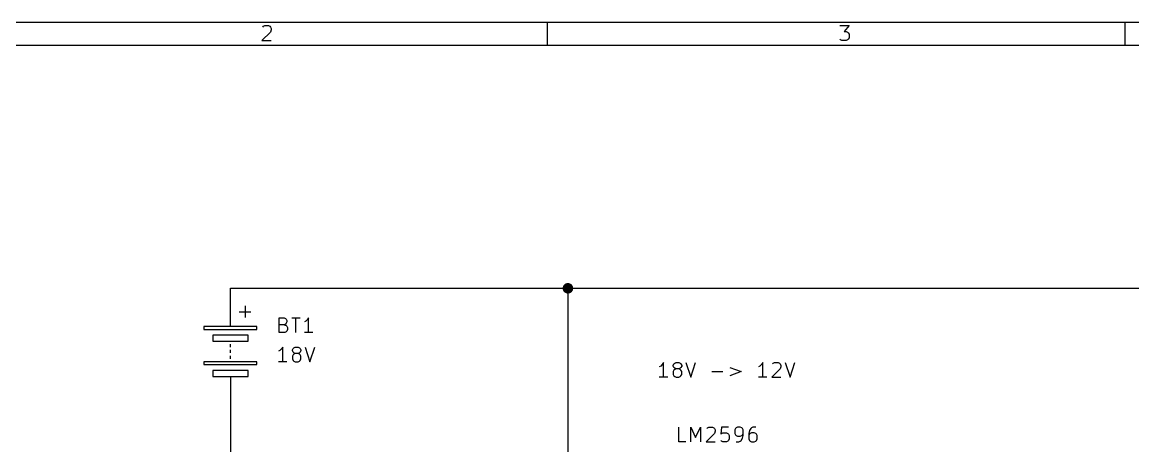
# Model space of a CAD drawing. Extents: x 0.4 to 16.1, y -11.3 to -0.4.
# Drawn here: x 2.541 to 6.325, y -1.836 to -0.394 of the extents above; entities that cross this region are included whole.
import ezdxf

# ---------------------------------------------------------------- set-up
doc = ezdxf.new("R2010")
doc.units = 0
doc.header["$MEASUREMENT"] = 0
for name, color, linetype in [('BLACK', 7, 'CONTINUOUS'), ('BLUE3', 171, 'CONTINUOUS'), ('CYAN2', 4, 'CONTINUOUS'), ('GREEN3', 91, 'CONTINUOUS'), ('ORANGE3', 32, 'CONTINUOUS'), ('ORANGE4', 40, 'CONTINUOUS'), ('RED2', 1, 'CONTINUOUS')]:
    doc.layers.add(name, color=color, linetype=linetype)

msp = doc.modelspace()

# ---------------------------------------------------------------- linework, layer by layer
at = {"layer": 'BLACK', "linetype": 'CONTINUOUS'}
msp.add_line((3.25, -1.7), (3.25, -2.8), dxfattribs=at)
at = {"layer": 'BLUE3', "linetype": 'CONTINUOUS'}
for p, q in [((4.7162, -1.5649), (4.7114, -1.5672)), ((4.721, -1.5601), (4.7162, -1.5649)), ((4.7257, -1.553), (4.721, -1.5601)), ((4.7257, -1.603), (4.7257, -1.553)), ((4.759, -1.5625), (4.7614, -1.5577)), ((4.759, -1.5649), (4.759, -1.5625)), ((4.7614, -1.5696), (4.759, -1.5649)), ((4.7614, -1.5792), (4.759, -1.5839)), ((4.759, -1.5839), (4.759, -1.5934)), ((4.7614, -1.5577), (4.7638, -1.5553)), ((4.7638, -1.572), (4.7614, -1.5696)), ((4.7638, -1.5768), (4.7614, -1.5792)), ((4.7638, -1.5553), (4.7686, -1.553)), ((4.7686, -1.5744), (4.7638, -1.572)), ((4.7686, -1.5744), (4.7638, -1.5768)), ((4.7686, -1.553), (4.7781, -1.553)), ((4.7781, -1.5744), (4.7686, -1.5744)), ((4.7781, -1.553), (4.7829, -1.5553)), ((4.7829, -1.572), (4.7781, -1.5744)), ((4.7829, -1.5768), (4.7781, -1.5744)), ((4.7829, -1.5553), (4.7852, -1.5577)), ((4.7852, -1.5696), (4.7829, -1.572)), ((4.7852, -1.5792), (4.7829, -1.5768)), ((4.7852, -1.5577), (4.7876, -1.5625)), ((4.7876, -1.5649), (4.7852, -1.5696)), ((4.7876, -1.5839), (4.7852, -1.5792)), ((4.7876, -1.5625), (4.7876, -1.5649)), ((4.7876, -1.5934), (4.7876, -1.5839)), ((4.8019, -1.553), (4.8186, -1.603)), ((4.8186, -1.603), (4.8352, -1.553)), ((4.89, -1.5839), (4.9281, -1.5839)), ((4.9519, -1.5696), (4.99, -1.5839)), ((4.99, -1.5839), (4.9519, -1.5982)), ((5.0543, -1.5649), (5.0495, -1.5672)), ((5.059, -1.5601), (5.0543, -1.5649)), ((5.0638, -1.553), (5.059, -1.5601)), ((5.0638, -1.603), (5.0638, -1.553)), ((5.1233, -1.5744), (5.0948, -1.603)), ((5.0971, -1.5577), (5.0995, -1.5553)), ((5.0995, -1.5553), (5.1043, -1.553)), ((5.1043, -1.553), (5.1162, -1.553)), ((5.1162, -1.553), (5.1209, -1.5553)), ((5.1209, -1.5553), (5.1233, -1.5577)), ((5.1233, -1.5577), (5.1257, -1.5625)), ((5.1257, -1.5672), (5.1233, -1.5744)), ((5.1257, -1.5625), (5.1257, -1.5672)), ((5.14, -1.553), (5.1567, -1.603)), ((5.1567, -1.603), (5.1733, -1.553)), ((4.74, -1.603), (4.7114, -1.603)), ((4.759, -1.5934), (4.7614, -1.5982)), ((4.7614, -1.5982), (4.7638, -1.6006)), ((4.7638, -1.6006), (4.7686, -1.603)), ((4.7686, -1.603), (4.7781, -1.603)), ((4.7781, -1.603), (4.7829, -1.6006)), ((4.7829, -1.6006), (4.7852, -1.5982)), ((4.7852, -1.5982), (4.7876, -1.5934)), ((5.0781, -1.603), (5.0495, -1.603)), ((5.0948, -1.603), (5.1257, -1.603))]:
    msp.add_line(p, q, dxfattribs=at)
at = {"layer": 'CYAN2', "linetype": 'CONTINUOUS'}
for p, q in [((3.4163, -1.4503), (3.4163, -1.4003)), ((3.4163, -1.4003), (3.4329, -1.4003)), ((3.4329, -1.4241), (3.4163, -1.4241)), ((3.4329, -1.4003), (3.4377, -1.4027)), ((3.4377, -1.4217), (3.4329, -1.4241)), ((3.4329, -1.4241), (3.4401, -1.4265)), ((3.4377, -1.4027), (3.4401, -1.4051)), ((3.4401, -1.4193), (3.4377, -1.4217)), ((3.4401, -1.4051), (3.4425, -1.4098)), ((3.4425, -1.4146), (3.4401, -1.4193)), ((3.4401, -1.4265), (3.4425, -1.4289)), ((3.4425, -1.4098), (3.4425, -1.4146)), ((3.4425, -1.4289), (3.4449, -1.4336)), ((3.4449, -1.4336), (3.4449, -1.4408)), ((3.4591, -1.4003), (3.4877, -1.4003)), ((3.4734, -1.4503), (3.4734, -1.4003)), ((3.5068, -1.4122), (3.502, -1.4146)), ((3.5115, -1.4074), (3.5068, -1.4122)), ((3.5163, -1.4003), (3.5115, -1.4074)), ((3.5163, -1.4503), (3.5163, -1.4003)), ((3.4353, -1.4503), (3.4163, -1.4503)), ((3.4401, -1.4479), (3.4353, -1.4503)), ((3.4425, -1.4455), (3.4401, -1.4479)), ((3.4449, -1.4408), (3.4425, -1.4455)), ((3.5306, -1.4503), (3.502, -1.4503)), ((3.4187, -1.5122), (3.4139, -1.5146)), ((3.4234, -1.5074), (3.4187, -1.5122)), ((3.4282, -1.5003), (3.4234, -1.5074)), ((3.4282, -1.5503), (3.4282, -1.5003)), ((3.4615, -1.5098), (3.4639, -1.5051)), ((3.4615, -1.5122), (3.4615, -1.5098)), ((3.4639, -1.517), (3.4615, -1.5122)), ((3.4639, -1.5051), (3.4663, -1.5027)), ((3.4663, -1.5027), (3.471, -1.5003)), ((3.471, -1.5003), (3.4806, -1.5003)), ((3.4806, -1.5003), (3.4853, -1.5027)), ((3.4853, -1.5027), (3.4877, -1.5051)), ((3.4877, -1.5051), (3.4901, -1.5098)), ((3.4901, -1.5122), (3.4877, -1.517)), ((3.4901, -1.5098), (3.4901, -1.5122)), ((3.5044, -1.5003), (3.521, -1.5503)), ((3.521, -1.5503), (3.5377, -1.5003)), ((3.4425, -1.5503), (3.4139, -1.5503)), ((3.4639, -1.5265), (3.4615, -1.5313)), ((3.4615, -1.5313), (3.4615, -1.5408)), ((3.4615, -1.5408), (3.4639, -1.5455)), ((3.4663, -1.5193), (3.4639, -1.517)), ((3.4663, -1.5241), (3.4639, -1.5265)), ((3.4639, -1.5455), (3.4663, -1.5479)), ((3.471, -1.5217), (3.4663, -1.5193)), ((3.471, -1.5217), (3.4663, -1.5241)), ((3.4663, -1.5479), (3.471, -1.5503)), ((3.4806, -1.5217), (3.471, -1.5217)), ((3.471, -1.5503), (3.4806, -1.5503)), ((3.4853, -1.5193), (3.4806, -1.5217)), ((3.4853, -1.5241), (3.4806, -1.5217)), ((3.4806, -1.5503), (3.4853, -1.5479)), ((3.4877, -1.517), (3.4853, -1.5193)), ((3.4877, -1.5265), (3.4853, -1.5241)), ((3.4853, -1.5479), (3.4877, -1.5455)), ((3.4901, -1.5313), (3.4877, -1.5265)), ((3.4877, -1.5455), (3.4901, -1.5408)), ((3.4901, -1.5408), (3.4901, -1.5313)), ((4.7779, -1.8228), (4.7779, -1.7728)), ((4.8183, -1.8228), (4.8183, -1.7728)), ((4.8183, -1.7728), (4.835, -1.8085)), ((4.835, -1.8085), (4.8517, -1.7728)), ((4.8517, -1.7728), (4.8517, -1.8228)), ((4.8731, -1.7776), (4.8755, -1.7752)), ((4.8755, -1.7752), (4.8802, -1.7728)), ((4.8802, -1.7728), (4.8921, -1.7728)), ((4.8921, -1.7728), (4.8969, -1.7752)), ((4.8969, -1.7752), (4.8993, -1.7776)), ((4.8993, -1.7776), (4.9017, -1.7823)), ((4.9231, -1.7728), (4.9207, -1.7966)), ((4.9469, -1.7728), (4.9231, -1.7728)), ((4.9707, -1.7776), (4.9683, -1.7823)), ((4.9731, -1.7752), (4.9707, -1.7776)), ((4.9779, -1.7728), (4.9731, -1.7752)), ((4.9874, -1.7728), (4.9779, -1.7728)), ((4.9921, -1.7752), (4.9874, -1.7728)), ((4.9945, -1.7776), (4.9921, -1.7752)), ((4.9969, -1.7823), (4.9945, -1.7776)), ((5.0231, -1.7776), (5.0183, -1.7847)), ((5.0255, -1.7752), (5.0231, -1.7776)), ((5.0302, -1.7728), (5.0255, -1.7752)), ((5.0398, -1.7728), (5.0302, -1.7728)), ((4.8993, -1.7942), (4.8707, -1.8228)), ((4.9017, -1.7871), (4.8993, -1.7942)), ((4.9017, -1.7823), (4.9017, -1.7871)), ((4.9207, -1.7966), (4.9231, -1.7942)), ((4.9231, -1.7942), (4.9279, -1.7919)), ((4.9279, -1.7919), (4.9398, -1.7919)), ((4.9398, -1.7919), (4.9445, -1.7942)), ((4.9445, -1.7942), (4.9469, -1.7966)), ((4.9469, -1.7966), (4.9493, -1.8014)), ((4.9493, -1.8133), (4.9469, -1.818)), ((4.9493, -1.8014), (4.9493, -1.8133)), ((4.9683, -1.7823), (4.9683, -1.7942)), ((4.9683, -1.7942), (4.9707, -1.799)), ((4.9707, -1.799), (4.9731, -1.8014)), ((4.9731, -1.8014), (4.9779, -1.8038)), ((4.9779, -1.8038), (4.9874, -1.8038)), ((4.9874, -1.8038), (4.9921, -1.8014)), ((4.9898, -1.818), (4.9945, -1.8109)), ((4.9921, -1.8014), (4.9945, -1.799)), ((4.9945, -1.799), (4.9969, -1.7942)), ((4.9945, -1.8109), (4.9969, -1.8014)), ((4.9969, -1.8014), (4.9969, -1.7823)), ((5.0183, -1.7847), (5.016, -1.7942)), ((5.016, -1.7942), (5.016, -1.8133)), ((5.0183, -1.7966), (5.016, -1.8014)), ((5.016, -1.8133), (5.0183, -1.818)), ((5.0207, -1.7942), (5.0183, -1.7966)), ((5.0255, -1.7919), (5.0207, -1.7942)), ((5.035, -1.7919), (5.0255, -1.7919)), ((5.0398, -1.7942), (5.035, -1.7919)), ((5.0421, -1.7966), (5.0398, -1.7942)), ((5.0445, -1.8014), (5.0421, -1.7966)), ((5.0421, -1.818), (5.0445, -1.8133)), ((5.0445, -1.8133), (5.0445, -1.8014)), ((4.8017, -1.8228), (4.7779, -1.8228)), ((4.8707, -1.8228), (4.9017, -1.8228)), ((4.9231, -1.8204), (4.9207, -1.818)), ((4.9279, -1.8228), (4.9231, -1.8204)), ((4.9398, -1.8228), (4.9279, -1.8228)), ((4.9445, -1.8204), (4.9398, -1.8228)), ((4.9469, -1.818), (4.9445, -1.8204)), ((4.9731, -1.8228), (4.9826, -1.8228)), ((4.9826, -1.8228), (4.9874, -1.8204)), ((4.9874, -1.8204), (4.9898, -1.818)), ((5.0183, -1.818), (5.0207, -1.8204)), ((5.0207, -1.8204), (5.0255, -1.8228)), ((5.0255, -1.8228), (5.035, -1.8228)), ((5.035, -1.8228), (5.0398, -1.8204)), ((5.0398, -1.8204), (5.0421, -1.818))]:
    msp.add_line(p, q, dxfattribs=at)
at = {"layer": 'GREEN3', "const_width": 0.018}
msp.add_lwpolyline([(4.391, -1.3, 1), (4.409, -1.3, 1)], format="xyb", close=True, dxfattribs=at)
at = {"layer": 'ORANGE3', "linetype": 'CONTINUOUS'}
for p, q in [((3.25, -1.3), (4.4, -1.3)), ((4.4, -1.3), (7.7, -1.3))]:
    msp.add_line(p, q, dxfattribs=at)
at = {"layer": 'ORANGE4', "linetype": 'CONTINUOUS'}
msp.add_line((4.4, -1.3), (4.4, -2), dxfattribs=at)
at = {"layer": 'RED2', "linetype": 'CONTINUOUS'}
for p, q in [((0.3937, -0.3937), (16.1413, -0.3937)), ((3.3601, -0.4101), (3.3625, -0.4077)), ((3.3625, -0.4077), (3.3674, -0.4053)), ((3.3674, -0.4053), (3.3796, -0.4053)), ((3.3796, -0.4053), (3.3845, -0.4077)), ((3.3845, -0.4077), (3.3869, -0.4101)), ((3.3869, -0.4101), (3.3893, -0.415)), ((3.3893, -0.415), (3.3893, -0.4199)), ((4.3307, -0.4724), (4.3307, -0.3937)), ((5.3262, -0.4053), (5.3578, -0.4053)), ((5.3578, -0.4053), (5.3408, -0.4248)), ((6.2992, -0.4724), (6.2992, -0.3937)), ((3.3869, -0.4272), (3.3576, -0.4564)), ((3.3893, -0.4199), (3.3869, -0.4272)), ((5.3286, -0.454), (5.3262, -0.4516)), ((5.3335, -0.4564), (5.3286, -0.454)), ((5.3408, -0.4248), (5.3481, -0.4248)), ((5.3481, -0.4248), (5.353, -0.4272)), ((5.353, -0.454), (5.3481, -0.4564)), ((5.353, -0.4272), (5.3554, -0.4296)), ((5.3554, -0.4516), (5.353, -0.454)), ((5.3554, -0.4296), (5.3578, -0.4345)), ((5.3578, -0.4467), (5.3554, -0.4516)), ((5.3578, -0.4345), (5.3578, -0.4467)), ((0.4724, -0.4724), (16.0626, -0.4724)), ((3.3576, -0.4564), (3.3893, -0.4564)), ((5.3481, -0.4564), (5.3335, -0.4564)), ((3.25, -1.4), (3.25, -1.3)), ((3.3, -1.36), (3.3, -1.4)), ((3.25, -1.43), (3.25, -1.4)), ((3.28, -1.38), (3.32, -1.38)), ((3.16, -1.43), (3.16, -1.44)), ((3.34, -1.43), (3.16, -1.43)), ((3.34, -1.44), (3.34, -1.43)), ((3.16, -1.44), (3.34, -1.44)), ((3.19, -1.46), (3.19, -1.48)), ((3.31, -1.46), (3.19, -1.46)), ((3.31, -1.48), (3.31, -1.46)), ((3.19, -1.48), (3.31, -1.48)), ((3.25, -1.5), (3.25, -1.49)), ((3.25, -1.52), (3.25, -1.51)), ((3.16, -1.55), (3.16, -1.56)), ((3.34, -1.55), (3.16, -1.55)), ((3.25, -1.54), (3.25, -1.53)), ((3.34, -1.56), (3.34, -1.55)), ((3.16, -1.56), (3.34, -1.56)), ((3.19, -1.58), (3.19, -1.6)), ((3.31, -1.58), (3.19, -1.58)), ((3.31, -1.6), (3.31, -1.58)), ((3.19, -1.6), (3.31, -1.6)), ((3.25, -1.6), (3.25, -1.7))]:
    msp.add_line(p, q, dxfattribs=at)

doc.saveas('drawing.dxf')
